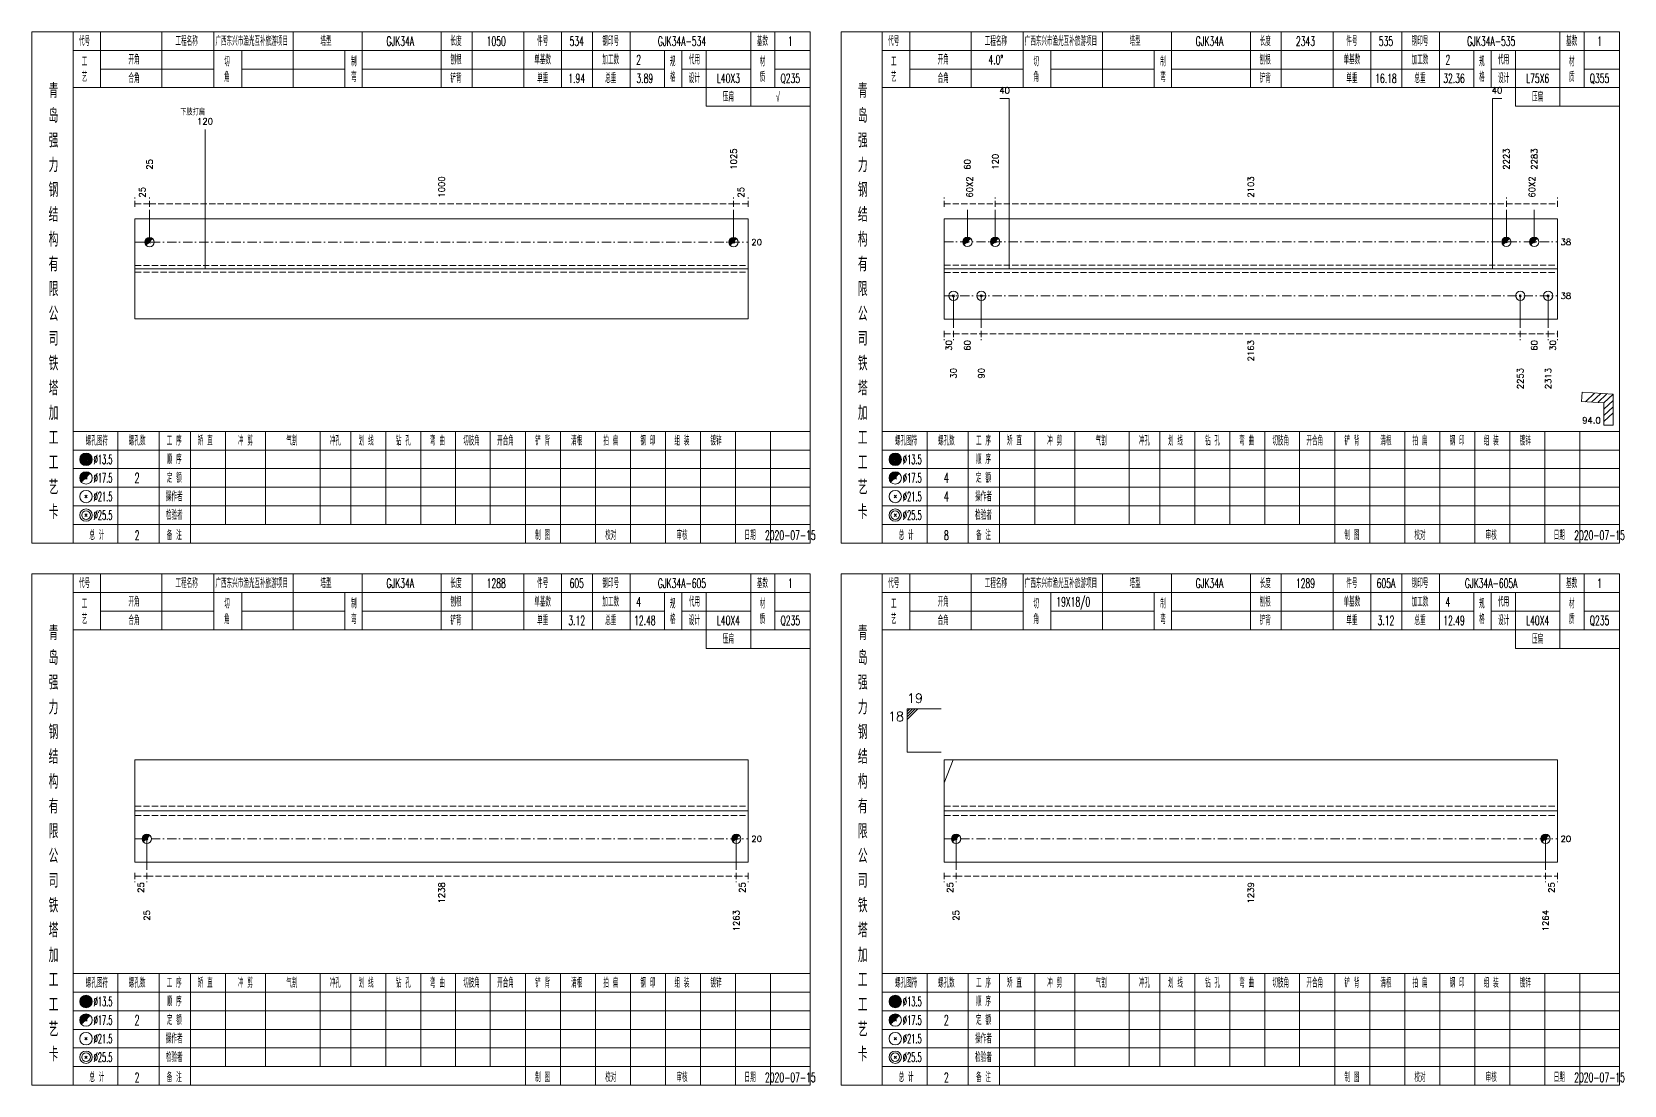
# Model space of a CAD drawing. Extents: x 0 to 2606, y -377 to 6479.
# Drawn here: x 784 to 1299, y 3850 to 4190 of the extents above; entities that cross this region are included whole.
import ezdxf
from ezdxf.enums import TextEntityAlignment as Align

# ---------------------------------------------------------------- set-up
doc = ezdxf.new("R2010")
doc.units = 0
doc.header["$MEASUREMENT"] = 0
doc.linetypes.add('一点画线', pattern=[5.2, 3, -1, 0.2, -1])
doc.linetypes.add('虚线', pattern=[2.75, 2, -0.75])
doc.layers.get('0').update_dxf_attribs({"linetype": 'CONTINUOUS', "lineweight": 25})
for name, color, linetype, lineweight in [('1', 7, 'CONTINUOUS', 25), ('2', 7, 'CONTINUOUS', 25), ('4', 7, 'CONTINUOUS', 25)]:
    doc.layers.add(name, color=color, linetype=linetype, lineweight=lineweight)
doc.styles.get("Standard").update_dxf_attribs({"font": 'simplex.shx', "width": 0.7, "height": 3, "bigfont": 'gbhzfs.shx'})

msp = doc.modelspace()

# ---------------------------------------------------------------- linework, layer by layer
at = {"color": 8, "linetype": '虚线', "lineweight": 9}
for p, q in [((817.5, 4133.5), (817.5, 4136.5)), ((822.22, 4133.5), (822.22, 4136.5)), ((822.22, 4133.5), (822.22, 4136.5)), ((1010.88, 4133.5), (1010.88, 4136.5)), ((1010.88, 4133.5), (1010.88, 4136.5)), ((1015.6, 4133.5), (1015.6, 4136.5)), ((1078.9, 4133.5), (1078.9, 4136.5)), ((1095.4, 4133.5), (1095.4, 4136.5)), ((1095.4, 4133.5), (1095.4, 4136.5)), ((1260.5, 4133.5), (1260.5, 4136.5)), ((1260.5, 4133.5), (1260.5, 4136.5)), ((1277, 4133.5), (1277, 4136.5)), ((817.5, 4134.5), (822.22, 4134.5)), ((822.22, 4134.5), (1010.88, 4134.5)), ((1010.88, 4134.5), (1015.6, 4134.5)), ((1078.9, 4134.5), (1095.4, 4134.5)), ((1095.4, 4134.5), (1260.5, 4134.5)), ((1260.5, 4134.5), (1277, 4134.5)), ((1078.9, 4093.5), (1078.9, 4090.5)), ((1078.9, 4092.5), (1081.9, 4092.5)), ((1081.9, 4093.5), (1081.9, 4090.5)), ((1081.9, 4093.5), (1081.9, 4090.5)), ((1081.9, 4092.5), (1090.9, 4092.5)), ((1090.9, 4093.5), (1090.9, 4090.5)), ((1090.9, 4093.5), (1090.9, 4090.5)), ((1090.9, 4092.5), (1265, 4092.5)), ((1265, 4093.5), (1265, 4090.5)), ((1265, 4093.5), (1265, 4090.5)), ((1265, 4092.5), (1274, 4092.5)), ((1274, 4093.5), (1274, 4090.5)), ((1274, 4093.5), (1274, 4090.5)), ((1274, 4092.5), (1277, 4092.5)), ((1277, 4093.5), (1277, 4090.5)), ((817.5, 3918.5), (817.5, 3915.5)), ((817.5, 3917.5), (821.35, 3917.5)), ((821.35, 3918.5), (821.35, 3915.5)), ((821.35, 3918.5), (821.35, 3915.5)), ((821.35, 3917.5), (1011.75, 3917.5)), ((1011.75, 3918.5), (1011.75, 3915.5)), ((1011.75, 3918.5), (1011.75, 3915.5)), ((1011.75, 3917.5), (1015.6, 3917.5)), ((1015.6, 3918.5), (1015.6, 3915.5)), ((1078.9, 3918.5), (1078.9, 3915.5)), ((1078.9, 3917.5), (1082.74, 3917.5)), ((1082.74, 3918.5), (1082.74, 3915.5)), ((1082.74, 3918.5), (1082.74, 3915.5)), ((1082.74, 3917.5), (1273.16, 3917.5)), ((1273.16, 3918.5), (1273.16, 3915.5)), ((1273.16, 3918.5), (1273.16, 3915.5)), ((1273.16, 3917.5), (1277, 3917.5)), ((1277, 3918.5), (1277, 3915.5))]:
    msp.add_line(p, q, dxfattribs=at)
at = {"color": 7, "linetype": 'Continuous', "lineweight": 13}
for p, q in [((822.22, 4122.12), (822.22, 4132.5)), ((1010.88, 4122.12), (1010.88, 4132.5)), ((1086.4, 4122.2), (1086.4, 4132.5)), ((1095.4, 4122.2), (1095.4, 4132.5)), ((1260.5, 4122.2), (1260.5, 4132.5)), ((1269.5, 4122.2), (1269.5, 4132.5)), ((1081.9, 4104.8), (1081.9, 4094.5)), ((1090.9, 4104.8), (1090.9, 4094.5)), ((1265, 4104.8), (1265, 4094.5)), ((1274, 4104.8), (1274, 4094.5)), ((1066.9, 3971.5), (1077.9, 3971.5)), ((1066.9, 3957.5), (1066.9, 3971.5)), ((1067.78, 3971.5), (1066.9, 3970.62)), ((1068.65, 3971.5), (1066.9, 3969.75)), ((1069.53, 3971.5), (1066.9, 3968.88)), ((1070.4, 3971.5), (1066.9, 3968)), ((1066.9, 3957.5), (1077.9, 3957.5)), ((1078.9, 3947.57), (1081.82, 3955)), ((821.35, 3929.5), (821.35, 3919.5)), ((1011.75, 3929.5), (1011.75, 3919.5)), ((1082.74, 3929.5), (1082.74, 3919.5)), ((1273.16, 3929.5), (1273.16, 3919.5))]:
    msp.add_line(p, q, dxfattribs=at)
at = {"color": 7, "linetype": 'Continuous', "lineweight": 18}
for p, q in [((817.5, 4129.62), (817.5, 4097.38)), ((817.5, 4129.62), (1015.6, 4129.62)), ((1015.6, 4129.62), (1015.6, 4097.38)), ((1078.9, 4129.7), (1078.9, 4097.3)), ((1078.9, 4129.7), (1277, 4129.7)), ((1277, 4129.7), (1277, 4097.3)), ((817.5, 4113.5), (1015.6, 4113.5)), ((1078.9, 4113.5), (1277, 4113.5)), ((817.5, 3955), (817.5, 3922)), ((817.5, 3955), (1015.6, 3955)), ((1015.6, 3955), (1015.6, 3922)), ((1078.9, 3955), (1078.9, 3922)), ((1078.9, 3955), (1277, 3955)), ((1277, 3955), (1277, 3922)), ((817.5, 3938.5), (1015.6, 3938.5)), ((1078.9, 3938.5), (1277, 3938.5))]:
    msp.add_line(p, q, dxfattribs=at)
at = {"color": 3, "linetype": '一点画线', "lineweight": 13}
for p, q in [((817.5, 4122.12), (1015.6, 4122.12)), ((1078.9, 4122.2), (1277, 4122.2)), ((1078.9, 4104.8), (1277, 4104.8)), ((817.5, 3929.5), (1015.6, 3929.5)), ((1078.9, 3929.5), (1277, 3929.5))]:
    msp.add_line(p, q, dxfattribs=at)
at = {"color": 7, "linetype": 'Continuous', "lineweight": 0}
for p, q in [((821.92, 4121.82), (822.52, 4122.43)), ((821.92, 4122.43), (822.52, 4121.82)), ((1010.58, 4121.82), (1011.18, 4122.43)), ((1010.58, 4122.43), (1011.18, 4121.82)), ((1086.1, 4121.9), (1086.7, 4122.5)), ((1086.1, 4122.5), (1086.7, 4121.9)), ((1095.1, 4121.9), (1095.7, 4122.5)), ((1095.1, 4122.5), (1095.7, 4121.9)), ((1260.2, 4121.9), (1260.8, 4122.5)), ((1260.2, 4122.5), (1260.8, 4121.9)), ((1269.2, 4121.9), (1269.8, 4122.5)), ((1269.2, 4122.5), (1269.8, 4121.9))]:
    msp.add_line(p, q, dxfattribs=at)
at = {"color": 1, "linetype": '虚线', "lineweight": 18}
for p, q in [((817.5, 4114.62), (1015.6, 4114.62)), ((817.5, 4112.38), (1015.6, 4112.38)), ((1078.9, 4114.7), (1277, 4114.7)), ((1078.9, 4112.3), (1277, 4112.3)), ((817.5, 3940), (1015.6, 3940)), ((1078.9, 3940), (1277, 3940)), ((817.5, 3937), (1015.6, 3937)), ((1078.9, 3937), (1277, 3937))]:
    msp.add_line(p, q, dxfattribs=at)
at = {"color": 7, "linetype": 'Continuous', "lineweight": 13}
for centre in [(822.22, 4122.12), (1010.88, 4122.12), (1086.4, 4122.2), (1095.4, 4122.2), (1260.5, 4122.2), (1269.5, 4122.2)]:
    msp.add_circle(centre, 1.5, dxfattribs=at)
for centre, radius in [((822.22, 4122.12), 1.35), ((822.22, 4122.12), 1.2), ((822.22, 4122.12), 1.05), ((822.22, 4122.12), 0.9), ((822.22, 4122.12), 0.75), ((822.22, 4122.12), 0.6), ((822.22, 4122.12), 0.45), ((822.22, 4122.12), 0.3), ((822.22, 4122.12), 0.15), ((1010.88, 4122.12), 1.35), ((1010.88, 4122.12), 1.2), ((1010.88, 4122.12), 1.05), ((1010.88, 4122.12), 0.9), ((1010.88, 4122.12), 0.75), ((1010.88, 4122.12), 0.6), ((1010.88, 4122.12), 0.45), ((1010.88, 4122.12), 0.3), ((1010.88, 4122.12), 0.15), ((1086.4, 4122.2), 1.35), ((1086.4, 4122.2), 1.2), ((1086.4, 4122.2), 1.05), ((1086.4, 4122.2), 0.9), ((1086.4, 4122.2), 0.75), ((1086.4, 4122.2), 0.6), ((1086.4, 4122.2), 0.45), ((1086.4, 4122.2), 0.3), ((1086.4, 4122.2), 0.15), ((1095.4, 4122.2), 1.35), ((1095.4, 4122.2), 1.2), ((1095.4, 4122.2), 1.05), ((1095.4, 4122.2), 0.9), ((1095.4, 4122.2), 0.75), ((1095.4, 4122.2), 0.6), ((1095.4, 4122.2), 0.45), ((1095.4, 4122.2), 0.3), ((1095.4, 4122.2), 0.15), ((1260.5, 4122.2), 1.35), ((1260.5, 4122.2), 1.2), ((1260.5, 4122.2), 1.05), ((1260.5, 4122.2), 0.9), ((1260.5, 4122.2), 0.75), ((1260.5, 4122.2), 0.6), ((1260.5, 4122.2), 0.45), ((1260.5, 4122.2), 0.3), ((1260.5, 4122.2), 0.15), ((1269.5, 4122.2), 1.35), ((1269.5, 4122.2), 1.2), ((1269.5, 4122.2), 1.05), ((1269.5, 4122.2), 0.9), ((1269.5, 4122.2), 0.75), ((1269.5, 4122.2), 0.6), ((1269.5, 4122.2), 0.45), ((1269.5, 4122.2), 0.3), ((1269.5, 4122.2), 0.15)]:
    msp.add_arc(centre, radius, 45, 225, dxfattribs=at)
at = {"layer": '1', "color": 7, "linetype": 'Continuous', "lineweight": 13}
for p, q in [((1081.6, 4104.5), (1082.2, 4105.1)), ((1082.2, 4104.5), (1081.6, 4105.1)), ((1090.6, 4104.5), (1091.2, 4105.1)), ((1091.2, 4104.5), (1090.6, 4105.1)), ((1264.7, 4104.5), (1265.3, 4105.1)), ((1265.3, 4104.5), (1264.7, 4105.1)), ((1273.7, 4104.5), (1274.3, 4105.1)), ((1274.3, 4104.5), (1273.7, 4105.1))]:
    msp.add_line(p, q, dxfattribs=at)
at = {"layer": '1', "color": 7, "linetype": 'Continuous', "lineweight": 18}
for p, q in [((817.5, 4097.38), (1015.6, 4097.38)), ((1078.9, 4097.3), (1277, 4097.3)), ((817.5, 3922), (1015.6, 3922)), ((1078.9, 3922), (1277, 3922))]:
    msp.add_line(p, q, dxfattribs=at)
at = {"layer": '1', "color": 7, "linetype": 'Continuous', "lineweight": 0}
for p, q in [((821.05, 3929.2), (821.65, 3929.8)), ((821.05, 3929.8), (821.65, 3929.2)), ((1011.45, 3929.2), (1012.05, 3929.8)), ((1011.45, 3929.8), (1012.05, 3929.2)), ((1082.44, 3929.2), (1083.04, 3929.8)), ((1082.44, 3929.8), (1083.04, 3929.2)), ((1272.86, 3929.2), (1273.46, 3929.8)), ((1272.86, 3929.8), (1273.46, 3929.2))]:
    msp.add_line(p, q, dxfattribs=at)
at = {"layer": '1', "color": 7, "linetype": 'Continuous', "lineweight": 13}
for centre in [(1081.9, 4104.8), (1090.9, 4104.8), (1265, 4104.8), (1274, 4104.8), (821.35, 3929.5), (1011.75, 3929.5), (1082.74, 3929.5), (1273.16, 3929.5)]:
    msp.add_circle(centre, 1.5, dxfattribs=at)
for centre, radius in [((821.35, 3929.5), 1.35), ((821.35, 3929.5), 1.2), ((821.35, 3929.5), 1.05), ((821.35, 3929.5), 0.9), ((821.35, 3929.5), 0.75), ((821.35, 3929.5), 0.6), ((821.35, 3929.5), 0.45), ((821.35, 3929.5), 0.3), ((821.35, 3929.5), 0.15), ((1011.75, 3929.5), 1.35), ((1011.75, 3929.5), 1.2), ((1011.75, 3929.5), 1.05), ((1011.75, 3929.5), 0.9), ((1011.75, 3929.5), 0.75), ((1011.75, 3929.5), 0.6), ((1011.75, 3929.5), 0.45), ((1011.75, 3929.5), 0.3), ((1011.75, 3929.5), 0.15), ((1082.74, 3929.5), 1.35), ((1082.74, 3929.5), 1.2), ((1082.74, 3929.5), 1.05), ((1082.74, 3929.5), 0.9), ((1082.74, 3929.5), 0.75), ((1082.74, 3929.5), 0.6), ((1082.74, 3929.5), 0.45), ((1082.74, 3929.5), 0.3), ((1082.74, 3929.5), 0.15), ((1273.16, 3929.5), 1.35), ((1273.16, 3929.5), 1.2), ((1273.16, 3929.5), 1.05), ((1273.16, 3929.5), 0.9), ((1273.16, 3929.5), 0.75), ((1273.16, 3929.5), 0.6), ((1273.16, 3929.5), 0.45), ((1273.16, 3929.5), 0.3), ((1273.16, 3929.5), 0.15)]:
    msp.add_arc(centre, radius, 45, 225, dxfattribs=at)
at = {"layer": '2', "color": 7, "linetype": 'Continuous', "lineweight": 13}
for p, q in [((1099.9, 4168.5), (1096.9, 4168.5)), ((1099.9, 4113.5), (1099.9, 4168.5)), ((1256, 4113.5), (1256, 4168.5)), ((1256, 4168.5), (1259, 4168.5)), ((840.14, 4113.5), (840.14, 4158.5)), ((1285.02, 4073.7), (1284.82, 4070.7)), ((1295, 4073), (1285.02, 4073.7)), ((1284.82, 4070.7), (1292, 4070.2)), ((1286.01, 4070.62), (1289.01, 4073.42)), ((1288.01, 4070.48), (1291.01, 4073.28)), ((1290, 4070.34), (1293, 4073.14)), ((1292, 4070.2), (1295, 4073)), ((1292, 4068.2), (1295, 4071)), ((1292, 4070.2), (1292, 4063)), ((1292, 4066.2), (1295, 4069)), ((1295, 4063), (1295, 4073)), ((1292, 4064.2), (1295, 4067)), ((1292, 4063), (1295, 4063))]:
    msp.add_line(p, q, dxfattribs=at)
at = {"layer": '4', "color": 1, "linetype": 'Continuous', "lineweight": 18}
for p, q in [((797.5, 4025), (797.5, 4190)), ((806.4, 4172), (806.4, 4190)), ((826.2, 4172), (826.2, 4190)), ((843, 4172), (843, 4190)), ((868.6, 4172), (868.6, 4190)), ((890.9, 4172), (890.9, 4190)), ((916.4, 4172), (916.4, 4190)), ((926.4, 4172), (926.4, 4190)), ((943.1, 4172), (943.1, 4190)), ((955.3, 4172), (955.3, 4190)), ((965.3, 4172), (965.3, 4190)), ((977.5, 4172), (977.5, 4190)), ((1016.4, 4166), (1016.4, 4190)), ((1024.2, 4172), (1024.2, 4190)), ((1058.9, 4025), (1058.9, 4190)), ((1067.8, 4172), (1067.8, 4190)), ((1087.6, 4172), (1087.6, 4190)), ((1104.4, 4172), (1104.4, 4190)), ((1130, 4172), (1130, 4190)), ((1152.3, 4172), (1152.3, 4190)), ((1177.8, 4172), (1177.8, 4190)), ((1187.8, 4172), (1187.8, 4190)), ((1204.5, 4172), (1204.5, 4190)), ((1216.7, 4172), (1216.7, 4190)), ((1226.7, 4172), (1226.7, 4190)), ((1238.9, 4172), (1238.9, 4190)), ((1277.8, 4166), (1277.8, 4190)), ((1285.6, 4172), (1285.6, 4190)), ((797.5, 4184), (1035.6, 4184)), ((852, 4172), (852, 4184)), ((885.3, 4172), (885.3, 4184)), ((988.6, 4172), (988.6, 4184)), ((994.2, 4172), (994.2, 4184)), ((1002, 4166), (1002, 4184)), ((1058.9, 4184), (1297, 4184)), ((1113.4, 4172), (1113.4, 4184)), ((1146.7, 4172), (1146.7, 4184)), ((1250, 4172), (1250, 4184)), ((1255.6, 4172), (1255.6, 4184)), ((1263.4, 4166), (1263.4, 4184)), ((806.4, 4178), (843, 4178)), ((852, 4178), (885.3, 4178)), ((890.9, 4178), (988.6, 4178)), ((994.2, 4178), (1016.4, 4178)), ((1024.2, 4178), (1035.6, 4178)), ((1067.8, 4178), (1104.4, 4178)), ((1113.4, 4178), (1146.7, 4178)), ((1152.3, 4178), (1250, 4178)), ((1255.6, 4178), (1277.8, 4178)), ((1285.6, 4178), (1297, 4178)), ((797.5, 4172), (1035.6, 4172)), ((1058.9, 4172), (1297, 4172)), ((1002, 4166), (1035.6, 4166)), ((1263.4, 4166), (1297, 4166)), ((797.5, 4061), (1035.6, 4061)), ((812, 4025), (812, 4061)), ((825.3, 4025), (825.3, 4061)), ((835.4, 4025), (835.4, 4061)), ((846.8, 4031), (846.8, 4061)), ((859.7, 4031), (859.7, 4061)), ((877.3, 4031), (877.3, 4061)), ((887.2, 4031), (887.2, 4061)), ((898.5, 4031), (898.5, 4061)), ((909.8, 4031), (909.8, 4061)), ((921.1, 4031), (921.1, 4061)), ((932.3, 4031), (932.3, 4061)), ((943.7, 4031), (943.7, 4061)), ((955, 4031), (955, 4061)), ((966.3, 4031), (966.3, 4061)), ((977.6, 4031), (977.6, 4061)), ((988.9, 4031), (988.9, 4061)), ((1000.2, 4031), (1000.2, 4061)), ((1011.5, 4031), (1011.5, 4061)), ((1022.8, 4031), (1022.8, 4061)), ((1058.9, 4061), (1297, 4061)), ((1073.4, 4025), (1073.4, 4061)), ((1086.7, 4025), (1086.7, 4061)), ((1096.8, 4025), (1096.8, 4061)), ((1108.2, 4031), (1108.2, 4061)), ((1121.1, 4031), (1121.1, 4061)), ((1138.7, 4031), (1138.7, 4061)), ((1148.6, 4031), (1148.6, 4061)), ((1159.9, 4031), (1159.9, 4061)), ((1171.2, 4031), (1171.2, 4061)), ((1182.5, 4031), (1182.5, 4061)), ((1193.7, 4031), (1193.7, 4061)), ((1205.1, 4031), (1205.1, 4061)), ((1216.4, 4031), (1216.4, 4061)), ((1227.7, 4031), (1227.7, 4061)), ((1239, 4031), (1239, 4061)), ((1250.3, 4031), (1250.3, 4061)), ((1261.6, 4031), (1261.6, 4061)), ((1272.9, 4031), (1272.9, 4061)), ((1284.2, 4031), (1284.2, 4061)), ((797.5, 4055), (1035.6, 4055)), ((1058.9, 4055), (1297, 4055)), ((797.5, 4049), (1035.6, 4049)), ((1058.9, 4049), (1297, 4049)), ((797.5, 4043), (1035.6, 4043)), ((1058.9, 4043), (1297, 4043)), ((797.5, 4037), (1035.6, 4037)), ((1058.9, 4037), (1297, 4037)), ((797.5, 4031), (1035.6, 4031)), ((943.7, 4025), (943.7, 4031)), ((955, 4025), (955, 4031)), ((966.3, 4025), (966.3, 4031)), ((977.6, 4025), (977.6, 4031)), ((988.9, 4025), (988.9, 4031)), ((1000.2, 4025), (1000.2, 4031)), ((1011.5, 4025), (1011.5, 4031)), ((1022.8, 4025), (1022.8, 4031)), ((1058.9, 4031), (1297, 4031)), ((1205.1, 4025), (1205.1, 4031)), ((1216.4, 4025), (1216.4, 4031)), ((1227.7, 4025), (1227.7, 4031)), ((1239, 4025), (1239, 4031)), ((1250.3, 4025), (1250.3, 4031)), ((1261.6, 4025), (1261.6, 4031)), ((1272.9, 4025), (1272.9, 4031)), ((1284.2, 4025), (1284.2, 4031)), ((797.5, 3850), (797.5, 4015)), ((806.4, 3997), (806.4, 4015)), ((826.2, 3997), (826.2, 4015)), ((843, 3997), (843, 4015)), ((868.6, 3997), (868.6, 4015)), ((890.9, 3997), (890.9, 4015)), ((916.4, 3997), (916.4, 4015)), ((926.4, 3997), (926.4, 4015)), ((943.1, 3997), (943.1, 4015)), ((955.3, 3997), (955.3, 4015)), ((965.3, 3997), (965.3, 4015)), ((977.5, 3997), (977.5, 4015)), ((1016.4, 3991), (1016.4, 4015)), ((1024.2, 3997), (1024.2, 4015)), ((1058.9, 3850), (1058.9, 4015)), ((1067.8, 3997), (1067.8, 4015)), ((1087.6, 3997), (1087.6, 4015)), ((1104.4, 3997), (1104.4, 4015)), ((1130, 3997), (1130, 4015)), ((1152.3, 3997), (1152.3, 4015)), ((1177.8, 3997), (1177.8, 4015)), ((1187.8, 3997), (1187.8, 4015)), ((1204.5, 3997), (1204.5, 4015)), ((1216.7, 3997), (1216.7, 4015)), ((1226.7, 3997), (1226.7, 4015)), ((1238.9, 3997), (1238.9, 4015)), ((1277.8, 3991), (1277.8, 4015)), ((1285.6, 3997), (1285.6, 4015)), ((797.5, 4009), (1035.6, 4009)), ((852, 3997), (852, 4009)), ((885.3, 3997), (885.3, 4009)), ((988.6, 3997), (988.6, 4009)), ((994.2, 3997), (994.2, 4009)), ((1002, 3991), (1002, 4009)), ((1058.9, 4009), (1297, 4009)), ((1113.4, 3997), (1113.4, 4009)), ((1146.7, 3997), (1146.7, 4009)), ((1250, 3997), (1250, 4009)), ((1255.6, 3997), (1255.6, 4009)), ((1263.4, 3991), (1263.4, 4009)), ((806.4, 4003), (843, 4003)), ((852, 4003), (885.3, 4003)), ((890.9, 4003), (988.6, 4003)), ((994.2, 4003), (1016.4, 4003)), ((1024.2, 4003), (1035.6, 4003)), ((1067.8, 4003), (1104.4, 4003)), ((1113.4, 4003), (1146.7, 4003)), ((1152.3, 4003), (1250, 4003)), ((1255.6, 4003), (1277.8, 4003)), ((1285.6, 4003), (1297, 4003)), ((797.5, 3997), (1035.6, 3997)), ((1058.9, 3997), (1297, 3997)), ((1002, 3991), (1035.6, 3991)), ((1263.4, 3991), (1297, 3991)), ((797.5, 3886), (1035.6, 3886)), ((812, 3850), (812, 3886)), ((825.3, 3850), (825.3, 3886)), ((835.4, 3850), (835.4, 3886)), ((846.8, 3856), (846.8, 3886)), ((859.7, 3856), (859.7, 3886)), ((877.3, 3856), (877.3, 3886)), ((887.2, 3856), (887.2, 3886)), ((898.5, 3856), (898.5, 3886)), ((909.8, 3856), (909.8, 3886)), ((921.1, 3856), (921.1, 3886)), ((932.3, 3856), (932.3, 3886)), ((943.7, 3856), (943.7, 3886)), ((955, 3856), (955, 3886)), ((966.3, 3856), (966.3, 3886)), ((977.6, 3856), (977.6, 3886)), ((988.9, 3856), (988.9, 3886)), ((1000.2, 3856), (1000.2, 3886)), ((1011.5, 3856), (1011.5, 3886)), ((1022.8, 3856), (1022.8, 3886)), ((1058.9, 3886), (1297, 3886)), ((1073.4, 3850), (1073.4, 3886)), ((1086.7, 3850), (1086.7, 3886)), ((1096.8, 3850), (1096.8, 3886)), ((1108.2, 3856), (1108.2, 3886)), ((1121.1, 3856), (1121.1, 3886)), ((1138.7, 3856), (1138.7, 3886)), ((1148.6, 3856), (1148.6, 3886)), ((1159.9, 3856), (1159.9, 3886)), ((1171.2, 3856), (1171.2, 3886)), ((1182.5, 3856), (1182.5, 3886)), ((1193.7, 3856), (1193.7, 3886)), ((1205.1, 3856), (1205.1, 3886)), ((1216.4, 3856), (1216.4, 3886)), ((1227.7, 3856), (1227.7, 3886)), ((1239, 3856), (1239, 3886)), ((1250.3, 3856), (1250.3, 3886)), ((1261.6, 3856), (1261.6, 3886)), ((1272.9, 3856), (1272.9, 3886)), ((1284.2, 3856), (1284.2, 3886)), ((797.5, 3880), (1035.6, 3880)), ((1058.9, 3880), (1297, 3880)), ((797.5, 3874), (1035.6, 3874)), ((1058.9, 3874), (1297, 3874)), ((797.5, 3868), (1035.6, 3868)), ((1058.9, 3868), (1297, 3868)), ((797.5, 3862), (1035.6, 3862)), ((1058.9, 3862), (1297, 3862)), ((797.5, 3856), (1035.6, 3856)), ((943.7, 3850), (943.7, 3856)), ((955, 3850), (955, 3856)), ((966.3, 3850), (966.3, 3856)), ((977.6, 3850), (977.6, 3856)), ((988.9, 3850), (988.9, 3856)), ((1000.2, 3850), (1000.2, 3856)), ((1011.5, 3850), (1011.5, 3856)), ((1022.8, 3850), (1022.8, 3856)), ((1058.9, 3856), (1297, 3856)), ((1205.1, 3850), (1205.1, 3856)), ((1216.4, 3850), (1216.4, 3856)), ((1227.7, 3850), (1227.7, 3856)), ((1239, 3850), (1239, 3856)), ((1250.3, 3850), (1250.3, 3856)), ((1261.6, 3850), (1261.6, 3856)), ((1272.9, 3850), (1272.9, 3856)), ((1284.2, 3850), (1284.2, 3856))]:
    msp.add_line(p, q, dxfattribs=at)
at = {"layer": '4', "color": 7, "linetype": 'Continuous', "lineweight": 13}
for p, q in [((801.5, 4051.8), (801.9, 4052.2)), ((801.9, 4051.8), (801.5, 4052.2)), ((1062.9, 4051.8), (1063.3, 4052.2)), ((1063.3, 4051.8), (1062.9, 4052.2)), ((801.3, 4039.6), (802.1, 4040.4)), ((802.1, 4039.6), (801.3, 4040.4)), ((1062.7, 4039.6), (1063.5, 4040.4)), ((1063.5, 4039.6), (1062.7, 4040.4)), ((801.3, 4033.6), (802.1, 4034.4)), ((802.1, 4033.6), (801.3, 4034.4)), ((1062.7, 4033.6), (1063.5, 4034.4)), ((1063.5, 4033.6), (1062.7, 4034.4)), ((801.5, 3876.8), (801.9, 3877.2)), ((801.9, 3876.8), (801.5, 3877.2)), ((1062.9, 3876.8), (1063.3, 3877.2)), ((1063.3, 3876.8), (1062.9, 3877.2)), ((801.3, 3864.6), (802.1, 3865.4)), ((802.1, 3864.6), (801.3, 3865.4)), ((1062.7, 3864.6), (1063.5, 3865.4)), ((1063.5, 3864.6), (1062.7, 3865.4)), ((801.3, 3858.6), (802.1, 3859.4)), ((802.1, 3858.6), (801.3, 3859.4)), ((1062.7, 3858.6), (1063.5, 3859.4)), ((1063.5, 3858.6), (1062.7, 3859.4))]:
    msp.add_line(p, q, dxfattribs=at)
at = {"layer": '4', "color": 7, "linetype": 'Continuous', "lineweight": 0}
for p, q in [((801.3, 4045.6), (802.1, 4046.4)), ((801.3, 4046.4), (802.1, 4045.6)), ((1062.7, 4045.6), (1063.5, 4046.4)), ((1062.7, 4046.4), (1063.5, 4045.6)), ((801.3, 3870.6), (802.1, 3871.4)), ((801.3, 3871.4), (802.1, 3870.6)), ((1062.7, 3870.6), (1063.5, 3871.4)), ((1062.7, 3871.4), (1063.5, 3870.6))]:
    msp.add_line(p, q, dxfattribs=at)
at = {"layer": '4', "color": 1, "linetype": 'Continuous', "lineweight": 18}
for points in [[(784.2, 4190), (784.2, 4025), (1035.6, 4025), (1035.6, 4190)], [(1045.6, 4190), (1045.6, 4025), (1297, 4025), (1297, 4190)], [(784.2, 4015), (784.2, 3850), (1035.6, 3850), (1035.6, 4015)], [(1045.6, 4015), (1045.6, 3850), (1297, 3850), (1297, 4015)]]:
    msp.add_lwpolyline(points, close=True, dxfattribs=at)
at = {"layer": '4', "color": 7, "linetype": 'Continuous', "lineweight": 13}
for centre, radius in [((801.7, 4052), 2), ((801.7, 4052), 1.8), ((801.7, 4052), 1.6), ((801.7, 4052), 1.4), ((801.7, 4052), 1.2), ((1063.1, 4052), 2), ((1063.1, 4052), 1.8), ((1063.1, 4052), 1.6), ((1063.1, 4052), 1.4), ((1063.1, 4052), 1.2), ((801.7, 4046), 2), ((801.7, 4052), 1), ((801.7, 4052), 0.8), ((801.7, 4052), 0.6), ((801.7, 4052), 0.4), ((801.7, 4052), 0.2), ((1063.1, 4046), 2), ((1063.1, 4052), 1), ((1063.1, 4052), 0.8), ((1063.1, 4052), 0.6), ((1063.1, 4052), 0.4), ((1063.1, 4052), 0.2), ((801.7, 4040), 2), ((1063.1, 4040), 2), ((801.7, 4034), 2), ((801.7, 4034), 1.4), ((1063.1, 4034), 2), ((1063.1, 4034), 1.4), ((801.7, 3877), 2), ((801.7, 3877), 1.8), ((801.7, 3877), 1.6), ((801.7, 3877), 1.4), ((801.7, 3877), 1.2), ((1063.1, 3877), 2), ((1063.1, 3877), 1.8), ((1063.1, 3877), 1.6), ((1063.1, 3877), 1.4), ((1063.1, 3877), 1.2), ((801.7, 3877), 1), ((801.7, 3877), 0.8), ((801.7, 3877), 0.6), ((801.7, 3877), 0.4), ((801.7, 3877), 0.2), ((1063.1, 3877), 1), ((1063.1, 3877), 0.8), ((1063.1, 3877), 0.6), ((1063.1, 3877), 0.4), ((1063.1, 3877), 0.2), ((801.7, 3871), 2), ((1063.1, 3871), 2), ((801.7, 3865), 2), ((1063.1, 3865), 2), ((801.7, 3859), 2), ((801.7, 3859), 1.4), ((1063.1, 3859), 2), ((1063.1, 3859), 1.4)]:
    msp.add_circle(centre, radius, dxfattribs=at)
for centre, radius in [((801.7, 4046), 1.8), ((801.7, 4046), 1.6), ((801.7, 4046), 1.4), ((801.7, 4046), 1.2), ((801.7, 4046), 1), ((801.7, 4046), 0.8), ((801.7, 4046), 0.6), ((801.7, 4046), 0.4), ((801.7, 4046), 0.2), ((1063.1, 4046), 1.8), ((1063.1, 4046), 1.6), ((1063.1, 4046), 1.4), ((1063.1, 4046), 1.2), ((1063.1, 4046), 1), ((1063.1, 4046), 0.8), ((1063.1, 4046), 0.6), ((1063.1, 4046), 0.4), ((1063.1, 4046), 0.2), ((801.7, 3871), 1.8), ((801.7, 3871), 1.6), ((801.7, 3871), 1.4), ((801.7, 3871), 1.2), ((801.7, 3871), 1), ((801.7, 3871), 0.8), ((801.7, 3871), 0.6), ((801.7, 3871), 0.4), ((801.7, 3871), 0.2), ((1063.1, 3871), 1.8), ((1063.1, 3871), 1.6), ((1063.1, 3871), 1.4), ((1063.1, 3871), 1.2), ((1063.1, 3871), 1), ((1063.1, 3871), 0.8), ((1063.1, 3871), 0.6), ((1063.1, 3871), 0.4), ((1063.1, 3871), 0.2)]:
    msp.add_arc(centre, radius, 45, 225, dxfattribs=at)

# ---------------------------------------------------------------- texts
at = {"color": 7, "linetype": 'Continuous', "lineweight": 13}
for s, p in [('1025', (1010.88, 4145.5)), ('2223', (1260.5, 4145.5)), ('2283', (1269.5, 4145.5)), ('25', (822.22, 4145.5)), ('60', (1086.4, 4145.5)), ('120', (1095.4, 4145.5))]:
    msp.add_text(s, height=2, rotation=90, dxfattribs=at).set_placement(p, align=Align.MIDDLE_LEFT)
at = {"color": 8, "linetype": 'Continuous', "lineweight": 9}
for s, p in [('1000', (916.55, 4136.5)), ('60X2', (1087.15, 4136.5)), ('2103', (1177.95, 4136.5)), ('60X2', (1268.75, 4136.5)), ('25', (819.86, 4136.5)), ('25', (1013.24, 4136.5))]:
    msp.add_text(s, height=2, rotation=90, dxfattribs=at).set_placement(p, align=Align.MIDDLE_LEFT)
at = {"color": 7, "linetype": 'Continuous', "lineweight": 13}
for s, p in [('20', (1016.6, 4122.12)), ('38', (1278, 4122.2)), ('38', (1278, 4104.8)), ('20', (1016.6, 3929.5)), ('20', (1278, 3929.5))]:
    msp.add_text(s, height=2, dxfattribs=at).set_placement(p, align=Align.MIDDLE_LEFT)
at = {"color": 8, "linetype": 'Continuous', "lineweight": 9}
for s, p in [('30', (1080.4, 4090.5)), ('60', (1086.4, 4090.5)), ('2163', (1177.95, 4090.5)), ('60', (1269.5, 4090.5)), ('30', (1275.5, 4090.5)), ('25', (819.42, 3915.5)), ('1238', (916.55, 3915.5)), ('25', (1013.68, 3915.5)), ('25', (1080.82, 3915.5)), ('1239', (1177.95, 3915.5)), ('25', (1275.08, 3915.5))]:
    msp.add_text(s, height=2, rotation=90, dxfattribs=at).set_placement(p, align=Align.MIDDLE_RIGHT)
at = {"color": 7, "linetype": 'Continuous', "lineweight": 13}
msp.add_text('19', height=3, dxfattribs=at).set_placement((1066.9, 3972.5), align=Align.BOTTOM_LEFT)
msp.add_text('18', height=3, dxfattribs=at).set_placement((1065.9, 3970.5), align=Align.TOP_RIGHT)
at = {"layer": '1', "color": 7, "linetype": 'Continuous', "lineweight": 13}
for s, p in [('30', (1081.9, 4081.5)), ('90', (1090.9, 4081.5)), ('2253', (1265, 4081.5)), ('2313', (1274, 4081.5)), ('25', (821.35, 3906.5)), ('1263', (1011.75, 3906.5)), ('25', (1082.74, 3906.5)), ('1264', (1273.16, 3906.5))]:
    msp.add_text(s, height=2, rotation=90, dxfattribs=at).set_placement(p, align=Align.MIDDLE_RIGHT)
at = {"layer": '2', "color": 7, "linetype": 'Continuous', "lineweight": 13}
for s, p in [('40', (1098.4, 4169.5)), ('40', (1257.5, 4169.5)), ('下肢打扁', (836.14, 4162.5)), ('120', (840.14, 4159.5))]:
    msp.add_text(s, height=2, dxfattribs=at).set_placement(p, align=Align.BOTTOM_CENTER)
msp.add_text('94.0', height=2, dxfattribs=at).set_placement((1291, 4063), align=Align.BOTTOM_RIGHT)
at = {"layer": '4', "color": 1, "linetype": 'Continuous', "lineweight": 13}
for s, height, width, p in [('代号', 3, 0.6, (801.2, 4187)), ('工程名称', 3, 0.6, (834.2, 4187)), ('广西东兴市渔光互补旅游项目', 3, 0.6, (855.2, 4187)), ('塔型', 3, 0.6, (879.2, 4187)), ('GJK34A', 3, 0.6, (903.2, 4187)), ('长度', 3, 0.6, (921.2, 4187)), ('1050', 3, 0.6, (934.2, 4187)), ('件号', 3, 0.6, (949.2, 4187)), ('534', 3, 0.6, (960.2, 4187)), ('钢印号', 3, 0.6, (971.2, 4187)), ('GJK34A-534', 3, 0.6, (994.2, 4187)), ('基数', 3, 0.6, (1020.2, 4187)), ('1', 3, 0.6, (1029.2, 4187)), ('代号', 3, 0.6, (1062.6, 4187)), ('工程名称', 3, 0.6, (1095.6, 4187)), ('广西东兴市渔光互补旅游项目', 3, 0.6, (1116.6, 4187)), ('塔型', 3, 0.6, (1140.6, 4187)), ('GJK34A', 3, 0.6, (1164.6, 4187)), ('长度', 3, 0.6, (1182.6, 4187)), ('2343', 3, 0.6, (1195.6, 4187)), ('件号', 3, 0.6, (1210.6, 4187)), ('535', 3, 0.6, (1221.6, 4187)), ('钢印号', 3, 0.6, (1232.6, 4187)), ('GJK34A-535', 3, 0.6, (1255.6, 4187)), ('基数', 3, 0.6, (1281.6, 4187)), ('1', 3, 0.6, (1290.6, 4187)), ('工', 3, 0.6, (801.2, 4180.4)), ('开角', 3, 0.6, (817.2, 4181)), ('切', 3, 0.6, (847.2, 4180.4)), ('制', 3, 0.6, (888.2, 4180.4)), ('刨根', 3, 0.6, (921.2, 4181)), ('单基数', 3, 0.6, (949.2, 4181)), ('加工数', 3, 0.6, (971.2, 4181)), ('2', 3, 0.6, (980.2, 4181)), ('规', 3, 0.6, (991.2, 4180.4)), ('代用', 3, 0.6, (998.2, 4181)), ('材', 3, 0.6, (1020.2, 4180.4)), ('工', 3, 0.6, (1062.6, 4180.4)), ('开角', 3, 0.6, (1078.6, 4181)), ('4.0%%d', 3, 0.6, (1095.6, 4181)), ('切', 3, 0.6, (1108.6, 4180.4)), ('制', 3, 0.6, (1149.6, 4180.4)), ('刨根', 3, 0.6, (1182.6, 4181)), ('单基数', 3, 0.6, (1210.6, 4181)), ('加工数', 3, 0.6, (1232.6, 4181)), ('2', 3, 0.6, (1241.6, 4181)), ('规', 3, 0.6, (1252.6, 4180.4)), ('代用', 3, 0.6, (1259.6, 4181)), ('材', 3, 0.6, (1281.6, 4180.4)), ('艺', 3, 0.6, (801.2, 4175.4)), ('合角', 3, 0.6, (817.2, 4175)), ('角', 3, 0.6, (847.2, 4175.4)), ('弯', 3, 0.6, (888.2, 4175.4)), ('铲背', 3, 0.6, (921.2, 4175)), ('单重', 3, 0.6, (949.2, 4175)), ('1.94', 3, 0.6, (960.2, 4175)), ('总重', 3, 0.6, (971.2, 4175)), ('3.89', 3, 0.6, (982.2, 4175)), ('格', 3, 0.6, (991.2, 4175.4)), ('设计', 3, 0.6, (998.2, 4175)), ('L40X3', 3, 0.6, (1009.2, 4175)), ('质', 3, 0.6, (1020.2, 4175.4)), ('Q235', 3, 0.6, (1029.2, 4175)), ('艺', 3, 0.6, (1062.6, 4175.4)), ('合角', 3, 0.6, (1078.6, 4175)), ('角', 3, 0.6, (1108.6, 4175.4)), ('弯', 3, 0.6, (1149.6, 4175.4)), ('铲背', 3, 0.6, (1182.6, 4175)), ('单重', 3, 0.6, (1210.6, 4175)), ('16.18', 3, 0.6, (1221.6, 4175)), ('总重', 3, 0.6, (1232.6, 4175)), ('32.36', 3, 0.6, (1243.6, 4175)), ('格', 3, 0.6, (1252.6, 4175.4)), ('设计', 3, 0.6, (1259.6, 4175)), ('L75X6', 3, 0.6, (1270.6, 4175)), ('质', 3, 0.6, (1281.6, 4175.4)), ('Q355', 3, 0.6, (1290.6, 4175)), ('青', 4.6, 0.8, (791.2, 4171)), ('青', 4.6, 0.8, (1052.6, 4171)), ('压扁', 3, 0.6, (1009.2, 4169)), ('√', 3, 0.6, (1025.2, 4169)), ('压扁', 3, 0.6, (1270.6, 4169)), ('岛', 4.6, 0.8, (791.2, 4163)), ('岛', 4.6, 0.8, (1052.6, 4163)), ('强', 4.6, 0.8, (791.2, 4155)), ('强', 4.6, 0.8, (1052.6, 4155)), ('力', 4.6, 0.8, (791.2, 4147)), ('力', 4.6, 0.8, (1052.6, 4147)), ('钢', 4.6, 0.8, (791.2, 4139)), ('钢', 4.6, 0.8, (1052.6, 4139)), ('结', 4.6, 0.8, (791.2, 4131)), ('结', 4.6, 0.8, (1052.6, 4131)), ('构', 4.6, 0.8, (791.2, 4123)), ('构', 4.6, 0.8, (1052.6, 4123)), ('有', 4.6, 0.8, (791.2, 4115)), ('有', 4.6, 0.8, (1052.6, 4115)), ('限', 4.6, 0.8, (791.2, 4107)), ('限', 4.6, 0.8, (1052.6, 4107)), ('公', 4.6, 0.8, (791.2, 4099)), ('公', 4.6, 0.8, (1052.6, 4099)), ('司', 4.6, 0.8, (791.2, 4091)), ('司', 4.6, 0.8, (1052.6, 4091)), ('铁', 4.6, 0.8, (791.2, 4083)), ('铁', 4.6, 0.8, (1052.6, 4083)), ('塔', 4.6, 0.8, (791.2, 4075)), ('塔', 4.6, 0.8, (1052.6, 4075)), ('加', 4.6, 0.8, (791.2, 4067)), ('加', 4.6, 0.8, (1052.6, 4067)), ('工', 4.6, 0.8, (791.2, 4059)), ('螺孔图符', 3, 0.6, (805.2, 4058)), ('螺孔数', 3, 0.6, (818.2, 4058)), ('工 序', 3, 0.6, (830.2, 4058)), ('矫 直', 3, 0.6, (840.2, 4058)), ('冲 剪', 3, 0.6, (853.2, 4058)), ('气割', 3, 0.6, (868.2, 4058)), ('冲孔', 3, 0.6, (882.2, 4058)), ('划 线', 3, 0.6, (892.2, 4058)), ('钻 孔', 3, 0.6, (904.2, 4058)), ('弯 曲', 3, 0.6, (915.2, 4058)), ('切肢角', 3, 0.6, (926.2, 4058)), ('开合角', 3, 0.6, (937.2, 4058)), ('铲 背', 3, 0.6, (949.2, 4058)), ('清根', 3, 0.6, (960.2, 4058)), ('拍 扁', 3, 0.6, (971.2, 4058)), ('钢 印', 3, 0.6, (983.2, 4058)), ('组 装', 3, 0.6, (994.2, 4058)), ('镀锌', 3, 0.6, (1005.2, 4058)), ('工', 4.6, 0.8, (1052.6, 4059)), ('螺孔图符', 3, 0.6, (1066.6, 4058)), ('螺孔数', 3, 0.6, (1079.6, 4058)), ('工 序', 3, 0.6, (1091.6, 4058)), ('矫 直', 3, 0.6, (1101.6, 4058)), ('冲 剪', 3, 0.6, (1114.6, 4058)), ('气割', 3, 0.6, (1129.6, 4058)), ('冲孔', 3, 0.6, (1143.6, 4058)), ('划 线', 3, 0.6, (1153.6, 4058)), ('钻 孔', 3, 0.6, (1165.6, 4058)), ('弯 曲', 3, 0.6, (1176.6, 4058)), ('切肢角', 3, 0.6, (1187.6, 4058)), ('开合角', 3, 0.6, (1198.6, 4058)), ('铲 背', 3, 0.6, (1210.6, 4058)), ('清根', 3, 0.6, (1221.6, 4058)), ('拍 扁', 3, 0.6, (1232.6, 4058)), ('钢 印', 3, 0.6, (1244.6, 4058)), ('组 装', 3, 0.6, (1255.6, 4058)), ('镀锌', 3, 0.6, (1266.6, 4058)), ('工', 4.6, 0.8, (791.2, 4051)), ('%%C13.5', 3, 0.5, (807.2, 4052)), ('顺 序', 3, 0.6, (830.2, 4052)), ('工', 4.6, 0.8, (1052.6, 4051)), ('%%C13.5', 3, 0.5, (1068.6, 4052)), ('顺 序', 3, 0.6, (1091.6, 4052)), ('艺', 4.6, 0.8, (791.2, 4043)), ('%%C17.5', 3, 0.5, (807.2, 4046)), ('2', 3.2, 0.6, (818.2, 4046)), ('定 额', 3, 0.6, (830.2, 4046)), ('艺', 4.6, 0.8, (1052.6, 4043)), ('%%C17.5', 3, 0.5, (1068.6, 4046)), ('4', 3.2, 0.6, (1079.6, 4046)), ('定 额', 3, 0.6, (1091.6, 4046)), ('卡', 4.6, 0.8, (791.2, 4035)), ('%%C21.5', 3, 0.5, (807.2, 4040)), ('操作者', 3, 0.6, (830.2, 4040)), ('卡', 4.6, 0.8, (1052.6, 4035)), ('%%C21.5', 3, 0.5, (1068.6, 4040)), ('4', 3.2, 0.6, (1079.6, 4040)), ('操作者', 3, 0.6, (1091.6, 4040)), ('%%C25.5', 3, 0.5, (807.2, 4034)), ('检验者', 3, 0.6, (830.2, 4034)), ('%%C25.5', 3, 0.5, (1068.6, 4034)), ('检验者', 3, 0.6, (1091.6, 4034)), ('总 计', 3, 0.6, (805.2, 4027.5)), ('2', 3, 0.6, (818.2, 4027.5)), ('备 注', 3, 0.6, (830.2, 4027.5)), ('制 图', 3, 0.6, (949.2, 4027.5)), ('校对', 3, 0.6, (971.2, 4027.5)), ('审核', 3, 0.6, (994.2, 4027.5)), ('日期', 3, 0.6, (1016.2, 4027.5)), ('2020-07-15', 3, 0.6, (1029.2, 4027.5)), ('总 计', 3, 0.6, (1066.6, 4027.5)), ('8', 3, 0.6, (1079.6, 4027.5)), ('备 注', 3, 0.6, (1091.6, 4027.5)), ('制 图', 3, 0.6, (1210.6, 4027.5)), ('校对', 3, 0.6, (1232.6, 4027.5)), ('审核', 3, 0.6, (1255.6, 4027.5)), ('日期', 3, 0.6, (1277.6, 4027.5)), ('2020-07-15', 3, 0.6, (1290.6, 4027.5)), ('代号', 3, 0.6, (801.2, 4012)), ('工程名称', 3, 0.6, (834.2, 4012)), ('广西东兴市渔光互补旅游项目', 3, 0.6, (855.2, 4012)), ('塔型', 3, 0.6, (879.2, 4012)), ('GJK34A', 3, 0.6, (903.2, 4012)), ('长度', 3, 0.6, (921.2, 4012)), ('1288', 3, 0.6, (934.2, 4012)), ('件号', 3, 0.6, (949.2, 4012)), ('605', 3, 0.6, (960.2, 4012)), ('钢印号', 3, 0.6, (971.2, 4012)), ('GJK34A-605', 3, 0.6, (994.2, 4012)), ('基数', 3, 0.6, (1020.2, 4012)), ('1', 3, 0.6, (1029.2, 4012)), ('代号', 3, 0.6, (1062.6, 4012)), ('工程名称', 3, 0.6, (1095.6, 4012)), ('广西东兴市渔光互补旅游项目', 3, 0.6, (1116.6, 4012)), ('塔型', 3, 0.6, (1140.6, 4012)), ('GJK34A', 3, 0.6, (1164.6, 4012)), ('长度', 3, 0.6, (1182.6, 4012)), ('1289', 3, 0.6, (1195.6, 4012)), ('件号', 3, 0.6, (1210.6, 4012)), ('605A', 3, 0.6, (1221.6, 4012)), ('钢印号', 3, 0.6, (1232.6, 4012)), ('GJK34A-605A', 3, 0.6, (1255.6, 4012)), ('基数', 3, 0.6, (1281.6, 4012)), ('1', 3, 0.6, (1290.6, 4012)), ('工', 3, 0.6, (801.2, 4005.4)), ('开角', 3, 0.6, (817.2, 4006)), ('切', 3, 0.6, (847.2, 4005.4)), ('制', 3, 0.6, (888.2, 4005.4)), ('刨根', 3, 0.6, (921.2, 4006)), ('单基数', 3, 0.6, (949.2, 4006)), ('加工数', 3, 0.6, (971.2, 4006)), ('4', 3, 0.6, (980.2, 4006)), ('规', 3, 0.6, (991.2, 4005.4)), ('代用', 3, 0.6, (998.2, 4006)), ('材', 3, 0.6, (1020.2, 4005.4)), ('工', 3, 0.6, (1062.6, 4005.4)), ('开角', 3, 0.6, (1078.6, 4006)), ('切', 3, 0.6, (1108.6, 4005.4)), ('19X18/0', 3, 0.6, (1120.6, 4006)), ('制', 3, 0.6, (1149.6, 4005.4)), ('刨根', 3, 0.6, (1182.6, 4006)), ('单基数', 3, 0.6, (1210.6, 4006)), ('加工数', 3, 0.6, (1232.6, 4006)), ('4', 3, 0.6, (1241.6, 4006)), ('规', 3, 0.6, (1252.6, 4005.4)), ('代用', 3, 0.6, (1259.6, 4006)), ('材', 3, 0.6, (1281.6, 4005.4)), ('艺', 3, 0.6, (801.2, 4000.4)), ('合角', 3, 0.6, (817.2, 4000)), ('角', 3, 0.6, (847.2, 4000.4)), ('弯', 3, 0.6, (888.2, 4000.4)), ('铲背', 3, 0.6, (921.2, 4000)), ('单重', 3, 0.6, (949.2, 4000)), ('总重', 3, 0.6, (971.2, 4000)), ('格', 3, 0.6, (991.2, 4000.4)), ('设计', 3, 0.6, (998.2, 4000)), ('质', 3, 0.6, (1020.2, 4000.4)), ('艺', 3, 0.6, (1062.6, 4000.4)), ('合角', 3, 0.6, (1078.6, 4000)), ('角', 3, 0.6, (1108.6, 4000.4)), ('弯', 3, 0.6, (1149.6, 4000.4)), ('铲背', 3, 0.6, (1182.6, 4000)), ('单重', 3, 0.6, (1210.6, 4000)), ('总重', 3, 0.6, (1232.6, 4000)), ('格', 3, 0.6, (1252.6, 4000.4)), ('设计', 3, 0.6, (1259.6, 4000)), ('质', 3, 0.6, (1281.6, 4000.4)), ('青', 4.6, 0.8, (791.2, 3996)), ('3.12', 3, 0.6, (960.2, 4000)), ('12.48', 3, 0.6, (982.2, 4000)), ('L40X4', 3, 0.6, (1009.2, 4000)), ('Q235', 3, 0.6, (1029.2, 4000)), ('青', 4.6, 0.8, (1052.6, 3996)), ('3.12', 3, 0.6, (1221.6, 4000)), ('12.49', 3, 0.6, (1243.6, 4000)), ('L40X4', 3, 0.6, (1270.6, 4000)), ('Q235', 3, 0.6, (1290.6, 4000)), ('压扁', 3, 0.6, (1009.2, 3994)), ('压扁', 3, 0.6, (1270.6, 3994)), ('岛', 4.6, 0.8, (791.2, 3988)), ('岛', 4.6, 0.8, (1052.6, 3988)), ('强', 4.6, 0.8, (791.2, 3980)), ('强', 4.6, 0.8, (1052.6, 3980)), ('力', 4.6, 0.8, (791.2, 3972)), ('力', 4.6, 0.8, (1052.6, 3972)), ('钢', 4.6, 0.8, (791.2, 3964)), ('钢', 4.6, 0.8, (1052.6, 3964)), ('结', 4.6, 0.8, (791.2, 3956)), ('结', 4.6, 0.8, (1052.6, 3956)), ('构', 4.6, 0.8, (791.2, 3948)), ('构', 4.6, 0.8, (1052.6, 3948)), ('有', 4.6, 0.8, (791.2, 3940)), ('有', 4.6, 0.8, (1052.6, 3940)), ('限', 4.6, 0.8, (791.2, 3932)), ('限', 4.6, 0.8, (1052.6, 3932)), ('公', 4.6, 0.8, (791.2, 3924)), ('公', 4.6, 0.8, (1052.6, 3924)), ('司', 4.6, 0.8, (791.2, 3916)), ('司', 4.6, 0.8, (1052.6, 3916)), ('铁', 4.6, 0.8, (791.2, 3908)), ('铁', 4.6, 0.8, (1052.6, 3908)), ('塔', 4.6, 0.8, (791.2, 3900)), ('塔', 4.6, 0.8, (1052.6, 3900)), ('加', 4.6, 0.8, (791.2, 3892)), ('加', 4.6, 0.8, (1052.6, 3892)), ('工', 4.6, 0.8, (791.2, 3884)), ('螺孔图符', 3, 0.6, (805.2, 3883)), ('螺孔数', 3, 0.6, (818.2, 3883)), ('工 序', 3, 0.6, (830.2, 3883)), ('矫 直', 3, 0.6, (840.2, 3883)), ('冲 剪', 3, 0.6, (853.2, 3883)), ('气割', 3, 0.6, (868.2, 3883)), ('冲孔', 3, 0.6, (882.2, 3883)), ('划 线', 3, 0.6, (892.2, 3883)), ('钻 孔', 3, 0.6, (904.2, 3883)), ('弯 曲', 3, 0.6, (915.2, 3883)), ('切肢角', 3, 0.6, (926.2, 3883)), ('开合角', 3, 0.6, (937.2, 3883)), ('铲 背', 3, 0.6, (949.2, 3883)), ('清根', 3, 0.6, (960.2, 3883)), ('拍 扁', 3, 0.6, (971.2, 3883)), ('钢 印', 3, 0.6, (983.2, 3883)), ('组 装', 3, 0.6, (994.2, 3883)), ('镀锌', 3, 0.6, (1005.2, 3883)), ('工', 4.6, 0.8, (1052.6, 3884)), ('螺孔图符', 3, 0.6, (1066.6, 3883)), ('螺孔数', 3, 0.6, (1079.6, 3883)), ('工 序', 3, 0.6, (1091.6, 3883)), ('矫 直', 3, 0.6, (1101.6, 3883)), ('冲 剪', 3, 0.6, (1114.6, 3883)), ('气割', 3, 0.6, (1129.6, 3883)), ('冲孔', 3, 0.6, (1143.6, 3883)), ('划 线', 3, 0.6, (1153.6, 3883)), ('钻 孔', 3, 0.6, (1165.6, 3883)), ('弯 曲', 3, 0.6, (1176.6, 3883)), ('切肢角', 3, 0.6, (1187.6, 3883)), ('开合角', 3, 0.6, (1198.6, 3883)), ('铲 背', 3, 0.6, (1210.6, 3883)), ('清根', 3, 0.6, (1221.6, 3883)), ('拍 扁', 3, 0.6, (1232.6, 3883)), ('钢 印', 3, 0.6, (1244.6, 3883)), ('组 装', 3, 0.6, (1255.6, 3883)), ('镀锌', 3, 0.6, (1266.6, 3883)), ('%%C13.5', 3, 0.5, (807.2, 3877)), ('顺 序', 3, 0.6, (830.2, 3877)), ('%%C13.5', 3, 0.5, (1068.6, 3877)), ('顺 序', 3, 0.6, (1091.6, 3877)), ('工', 4.6, 0.8, (791.2, 3876)), ('工', 4.6, 0.8, (1052.6, 3876)), ('艺', 4.6, 0.8, (791.2, 3868)), ('%%C17.5', 3, 0.5, (807.2, 3871)), ('2', 3.2, 0.6, (818.2, 3871)), ('定 额', 3, 0.6, (830.2, 3871)), ('艺', 4.6, 0.8, (1052.6, 3868)), ('%%C17.5', 3, 0.5, (1068.6, 3871)), ('2', 3.2, 0.6, (1079.6, 3871)), ('定 额', 3, 0.6, (1091.6, 3871)), ('卡', 4.6, 0.8, (791.2, 3860)), ('%%C21.5', 3, 0.5, (807.2, 3865)), ('操作者', 3, 0.6, (830.2, 3865)), ('卡', 4.6, 0.8, (1052.6, 3860)), ('%%C21.5', 3, 0.5, (1068.6, 3865)), ('操作者', 3, 0.6, (1091.6, 3865)), ('%%C25.5', 3, 0.5, (807.2, 3859)), ('检验者', 3, 0.6, (830.2, 3859)), ('%%C25.5', 3, 0.5, (1068.6, 3859)), ('检验者', 3, 0.6, (1091.6, 3859)), ('总 计', 3, 0.6, (805.2, 3852.5)), ('2', 3, 0.6, (818.2, 3852.5)), ('备 注', 3, 0.6, (830.2, 3852.5)), ('制 图', 3, 0.6, (949.2, 3852.5)), ('校对', 3, 0.6, (971.2, 3852.5)), ('审核', 3, 0.6, (994.2, 3852.5)), ('日期', 3, 0.6, (1016.2, 3852.5)), ('2020-07-15', 3, 0.6, (1029.2, 3852.5)), ('总 计', 3, 0.6, (1066.6, 3852.5)), ('2', 3, 0.6, (1079.6, 3852.5)), ('备 注', 3, 0.6, (1091.6, 3852.5)), ('制 图', 3, 0.6, (1210.6, 3852.5)), ('校对', 3, 0.6, (1232.6, 3852.5)), ('审核', 3, 0.6, (1255.6, 3852.5)), ('日期', 3, 0.6, (1277.6, 3852.5)), ('2020-07-15', 3, 0.6, (1290.6, 3852.5))]:
    msp.add_text(s, height=height, dxfattribs=dict(at, width=width)).set_placement(p, align=Align.MIDDLE_CENTER)

doc.saveas('drawing.dxf')
